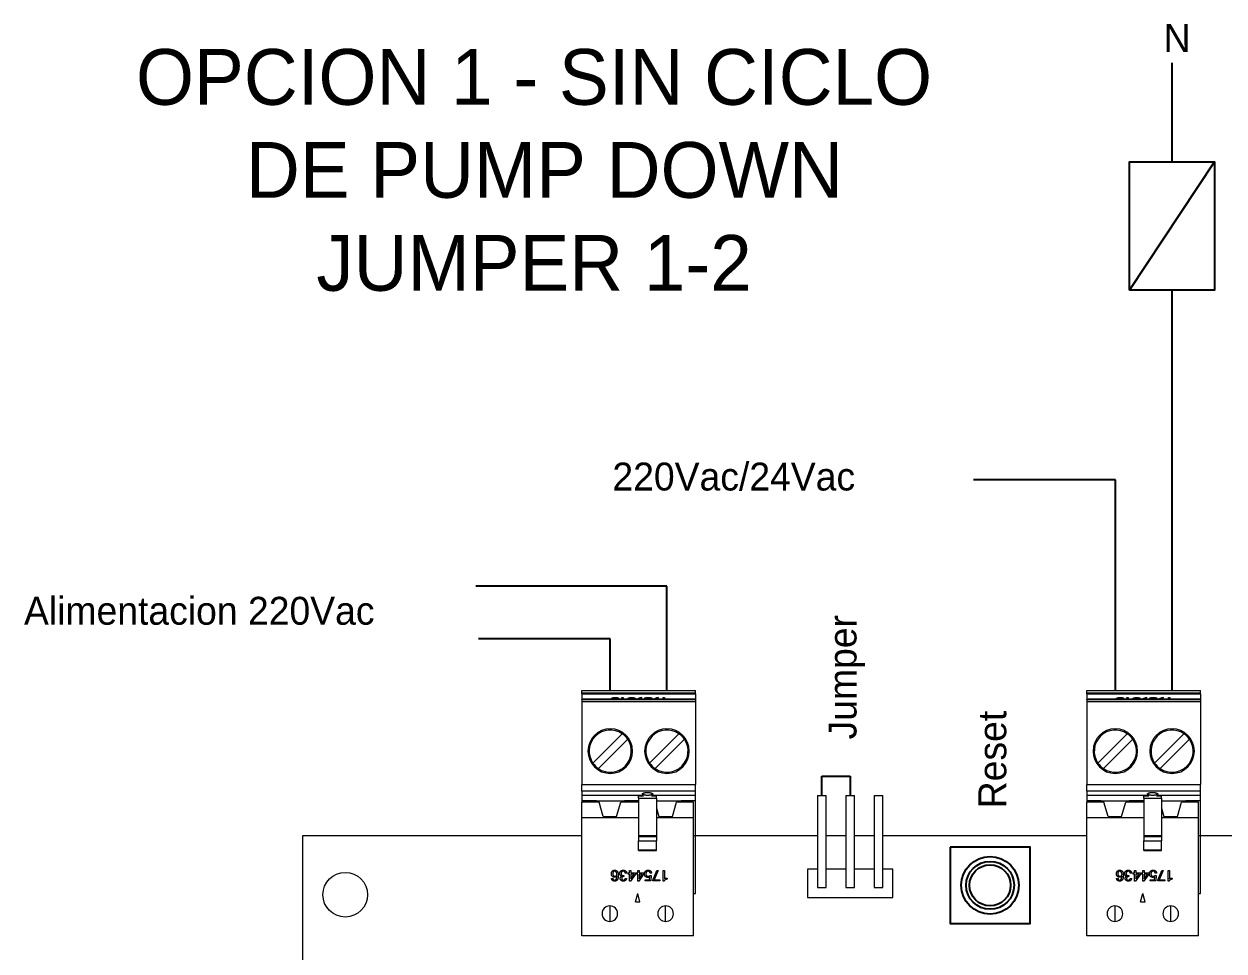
# Model space of a CAD drawing. Header units: millimetres. Extents: x 145 to 1488, y 403 to 626.
# Drawn here: x 145.3 to 252.8, y 543.2 to 626.3 of the extents above; entities that cross this region are included whole.
import ezdxf

# ---------------------------------------------------------------- set-up
doc = ezdxf.new("R2010")
doc.units = ezdxf.units.MM
doc.layers.add('TANGENT EDGES', color=7, linetype='Continuous', lineweight=0)
doc.layers.add('VISIBLE', color=7, linetype='Continuous', lineweight=0)

msp = doc.modelspace()

# ---------------------------------------------------------------- linework, layer by layer
for p, q in [((248.16, 613.95), (248.16, 622.83)), ((244.35, 602.46), (251.97, 613.95)), ((248.16, 566.57), (248.16, 602.46)), ((243.08, 585.46), (230.37, 585.46)), ((243.08, 566.57), (243.08, 585.46)), ((202.91, 575.94), (185.77, 575.94)), ((202.91, 566.57), (202.91, 575.94)), ((197.83, 571.2), (186.01, 571.2)), ((197.83, 566.57), (197.83, 571.2)), ((216.78, 557.17), (216.78, 558.89)), ((216.78, 558.89), (219.32, 558.89)), ((219.32, 558.89), (219.32, 557.17))]:
    msp.add_line(p, q)
for points in [[(244.35, 602.46), (244.35, 613.95), (251.97, 613.95), (251.97, 602.46)], [(228.27, 552.52), (228.27, 545.69), (235.45, 545.69), (235.45, 552.52)]]:
    msp.add_lwpolyline(points, close=True)
for radius in [2.58, 2.15, 1.84]:
    msp.add_circle((231.86, 549.11), radius)
at = {"layer": 'TANGENT EDGES'}
for p, q in [((195.29, 566.37), (205.45, 566.37)), ((195.29, 565.77), (205.45, 565.77)), ((205.45, 565.57), (195.29, 565.57)), ((198.13, 565.8), (198.13, 565.79)), ((198.28, 565.94), (198.28, 565.93)), ((198.29, 565.88), (198.29, 565.87)), ((198.4, 565.8), (198.4, 565.79)), ((198.47, 565.93), (198.47, 565.9)), ((198.49, 565.87), (198.49, 565.79)), ((199.6, 565.8), (199.6, 565.79)), ((199.74, 565.94), (199.74, 565.93)), ((199.88, 565.8), (199.88, 565.79)), ((201, 565.93), (201, 565.85)), ((201.09, 565.86), (201.09, 565.83)), ((201.23, 565.94), (201.23, 565.93)), ((201.24, 565.85), (201.24, 565.83)), ((201.44, 565.93), (201.44, 565.9)), ((240.54, 566.37), (250.7, 566.37)), ((240.54, 565.77), (250.7, 565.77)), ((250.7, 565.57), (240.54, 565.57)), ((243.37, 565.8), (243.37, 565.79)), ((243.53, 565.94), (243.53, 565.93)), ((243.54, 565.88), (243.54, 565.87)), ((243.65, 565.8), (243.65, 565.79)), ((243.71, 565.93), (243.71, 565.9)), ((243.74, 565.87), (243.74, 565.79)), ((244.85, 565.8), (244.85, 565.79)), ((244.99, 565.94), (244.99, 565.93)), ((245.13, 565.8), (245.13, 565.79)), ((246.24, 565.93), (246.24, 565.85)), ((246.34, 565.86), (246.34, 565.83)), ((246.48, 565.94), (246.48, 565.93)), ((246.48, 565.85), (246.48, 565.83)), ((246.69, 565.93), (246.69, 565.9)), ((195.29, 558.14), (205.45, 558.14)), ((240.54, 558.14), (250.7, 558.14)), ((200.37, 557.14), (200.82, 557.14)), ((201.52, 557.14), (201.97, 557.14)), ((245.62, 557.14), (246.07, 557.14)), ((246.77, 557.14), (247.22, 557.14)), ((200.37, 553.11), (201.97, 553.11)), ((245.62, 553.11), (247.22, 553.11)), ((200.37, 552.29), (201.97, 552.29)), ((245.62, 552.29), (247.22, 552.29)), ((197.79, 547.27), (197.79, 545.87)), ((202.79, 545.87), (202.79, 547.27)), ((243.04, 547.27), (243.04, 545.87)), ((248.04, 545.87), (248.04, 547.27))]:
    msp.add_line(p, q, dxfattribs=at)
for centre, start, end in [((197.79, 546.57), 90, 270), ((197.79, 546.57), 270, 90), ((202.79, 546.57), 90, 270), ((202.79, 546.57), 270, 90), ((243.04, 546.57), 90, 270), ((243.04, 546.57), 270, 90), ((248.04, 546.57), 90, 270), ((248.04, 546.57), 270, 90)]:
    msp.add_arc(centre, 0.7, start, end, dxfattribs=at)
at = {"layer": 'VISIBLE'}
for p, q in [((195.29, 566.37), (195.29, 566.57)), ((195.29, 566.57), (205.45, 566.57)), ((195.29, 566.27), (195.29, 566.37)), ((195.29, 566.27), (195.29, 565.79)), ((195.29, 566.27), (205.45, 566.27)), ((205.45, 565.79), (195.29, 565.79)), ((195.29, 565.77), (195.29, 565.79)), ((195.29, 565.77), (195.29, 565.57)), ((195.29, 565.57), (195.29, 558.14)), ((198.05, 565.79), (198.03, 565.79)), ((198.07, 565.86), (198.07, 565.85)), ((198.07, 565.85), (198.07, 565.79)), ((198.56, 565.9), (198.43, 565.9)), ((198.45, 565.83), (198.45, 565.79)), ((198.87, 565.79), (198.87, 565.94)), ((198.87, 565.94), (198.99, 565.94)), ((198.99, 565.84), (198.87, 565.84)), ((198.99, 565.94), (198.99, 565.81)), ((198.99, 565.81), (198.99, 565.79)), ((199.22, 565.82), (199.22, 565.8)), ((199.56, 565.86), (199.56, 565.79)), ((199.92, 565.86), (199.92, 565.79)), ((200.17, 565.79), (200.52, 565.94)), ((200.17, 565.79), (200.17, 565.79)), ((200.66, 565.94), (200.3, 565.79)), ((200.3, 565.79), (200.3, 565.79)), ((200.3, 565.79), (200.79, 565.79)), ((200.52, 565.94), (200.52, 565.88)), ((200.52, 565.94), (200.66, 565.94)), ((200.79, 565.79), (200.79, 565.79)), ((200.95, 565.79), (200.95, 565.79)), ((200.95, 565.79), (201.36, 565.79)), ((201.03, 565.89), (201.03, 565.84)), ((201.36, 565.79), (201.38, 565.84)), ((201.36, 565.79), (201.36, 565.79)), ((201.38, 565.84), (201.38, 565.79)), ((201.54, 565.9), (201.41, 565.9)), ((201.41, 565.86), (201.41, 565.79)), ((201.41, 565.86), (201.51, 565.86)), ((201.51, 565.86), (201.47, 565.79)), ((201.66, 565.79), (202, 565.94)), ((201.66, 565.79), (201.66, 565.79)), ((202.14, 565.94), (201.78, 565.79)), ((201.78, 565.79), (202.27, 565.79)), ((201.78, 565.79), (201.78, 565.79)), ((202, 565.94), (202, 565.88)), ((202, 565.94), (202.14, 565.94)), ((202.27, 565.79), (202.27, 565.79)), ((202.58, 565.94), (202.7, 565.94)), ((202.58, 565.79), (202.58, 565.94)), ((202.7, 565.84), (202.58, 565.84)), ((202.7, 565.94), (202.7, 565.81)), ((202.7, 565.81), (202.7, 565.79)), ((202.93, 565.82), (202.93, 565.8)), ((205.45, 566.37), (205.45, 566.57)), ((205.45, 566.27), (205.45, 566.37)), ((205.45, 566.27), (205.45, 565.79)), ((205.45, 565.77), (205.45, 565.79)), ((205.45, 565.77), (205.45, 565.57)), ((205.45, 565.57), (205.45, 558.14)), ((240.54, 566.37), (240.54, 566.57)), ((240.54, 566.57), (250.7, 566.57)), ((240.54, 566.27), (240.54, 566.37)), ((240.54, 566.27), (240.54, 565.79)), ((240.54, 566.27), (250.7, 566.27)), ((250.7, 565.79), (240.54, 565.79)), ((240.54, 565.77), (240.54, 565.79)), ((240.54, 565.77), (240.54, 565.57)), ((240.54, 565.57), (240.54, 558.14)), ((243.29, 565.79), (243.28, 565.79)), ((243.32, 565.86), (243.32, 565.85)), ((243.32, 565.85), (243.32, 565.79)), ((243.8, 565.9), (243.68, 565.9)), ((243.69, 565.83), (243.69, 565.79)), ((244.12, 565.79), (244.12, 565.94)), ((244.12, 565.94), (244.24, 565.94)), ((244.24, 565.84), (244.12, 565.84)), ((244.24, 565.94), (244.24, 565.81)), ((244.24, 565.81), (244.24, 565.79)), ((244.47, 565.82), (244.47, 565.8)), ((244.8, 565.86), (244.8, 565.79)), ((245.17, 565.86), (245.17, 565.79)), ((245.42, 565.79), (245.77, 565.94)), ((245.42, 565.79), (245.42, 565.79)), ((245.9, 565.94), (245.55, 565.79)), ((245.55, 565.79), (245.55, 565.79)), ((245.55, 565.79), (246.04, 565.79)), ((245.77, 565.94), (245.77, 565.88)), ((245.77, 565.94), (245.9, 565.94)), ((246.04, 565.79), (246.04, 565.79)), ((246.2, 565.79), (246.2, 565.79)), ((246.2, 565.79), (246.61, 565.79)), ((246.28, 565.89), (246.28, 565.84)), ((246.61, 565.79), (246.63, 565.84)), ((246.61, 565.79), (246.61, 565.79)), ((246.63, 565.84), (246.63, 565.79)), ((246.79, 565.9), (246.66, 565.9)), ((246.66, 565.86), (246.66, 565.79)), ((246.66, 565.86), (246.75, 565.86)), ((246.75, 565.86), (246.72, 565.79)), ((246.9, 565.79), (247.25, 565.94)), ((246.9, 565.79), (246.9, 565.79)), ((247.39, 565.94), (247.03, 565.79)), ((247.03, 565.79), (247.52, 565.79)), ((247.03, 565.79), (247.03, 565.79)), ((247.25, 565.94), (247.25, 565.88)), ((247.25, 565.94), (247.39, 565.94)), ((247.52, 565.79), (247.52, 565.79)), ((247.83, 565.94), (247.95, 565.94)), ((247.83, 565.79), (247.83, 565.94)), ((247.95, 565.84), (247.83, 565.84)), ((247.95, 565.94), (247.95, 565.81)), ((247.95, 565.81), (247.95, 565.79)), ((248.18, 565.82), (248.18, 565.8)), ((250.7, 566.37), (250.7, 566.57)), ((250.7, 566.27), (250.7, 566.37)), ((250.7, 566.27), (250.7, 565.79)), ((250.7, 565.77), (250.7, 565.79)), ((250.7, 565.77), (250.7, 565.57)), ((250.7, 565.57), (250.7, 558.14)), ((198.9, 562.7), (196.27, 560.07)), ((201.35, 560.07), (203.98, 562.7)), ((244.15, 562.7), (241.52, 560.07)), ((246.6, 560.07), (249.23, 562.7)), ((196.77, 559.58), (199.39, 562.21)), ((204.47, 562.21), (201.85, 559.58)), ((242.01, 559.58), (244.64, 562.21)), ((249.72, 562.21), (247.09, 559.58)), ((195.29, 557.54), (195.29, 558.14)), ((205.45, 557.54), (205.45, 558.14)), ((240.54, 557.54), (240.54, 558.14)), ((250.7, 557.54), (250.7, 558.14)), ((195.29, 557.54), (195.29, 557.17)), ((205.45, 557.54), (195.29, 557.54)), ((200.79, 557.17), (195.29, 557.17)), ((195.29, 557.17), (195.29, 556.67)), ((200.37, 557.17), (200.37, 557.14)), ((200.37, 556.91), (200.37, 557.14)), ((205.45, 557.17), (201.55, 557.17)), ((201.97, 557.17), (201.97, 557.14)), ((201.97, 556.91), (201.97, 557.14)), ((205.45, 557.17), (205.45, 557.54)), ((205.45, 556.67), (205.45, 557.17)), ((216.4, 557.17), (217.16, 557.17)), ((216.4, 557.17), (216.4, 548.92)), ((217.16, 548.92), (217.16, 557.17)), ((218.94, 557.17), (219.7, 557.17)), ((218.94, 557.17), (218.94, 548.92)), ((219.7, 548.92), (219.7, 557.17)), ((221.48, 557.17), (221.48, 548.92)), ((221.48, 557.17), (222.24, 557.17)), ((222.24, 548.92), (222.24, 557.17)), ((240.54, 557.54), (240.54, 557.17)), ((250.7, 557.54), (240.54, 557.54)), ((246.04, 557.17), (240.54, 557.17)), ((240.54, 557.17), (240.54, 556.67)), ((245.62, 557.17), (245.62, 557.14)), ((245.62, 556.91), (245.62, 557.14)), ((250.7, 557.17), (246.8, 557.17)), ((247.22, 557.17), (247.22, 557.14)), ((247.22, 556.91), (247.22, 557.14)), ((250.7, 557.17), (250.7, 557.54)), ((250.7, 556.67), (250.7, 557.17)), ((195.29, 556.67), (195.29, 556.57)), ((196.58, 556.67), (195.29, 556.67)), ((196.82, 556.57), (195.29, 556.57)), ((195.29, 555.2), (195.29, 556.57)), ((196.58, 556.67), (199.09, 556.67)), ((196.58, 556.67), (196.58, 556.57)), ((197.19, 555.27), (196.82, 556.57)), ((198.4, 555.27), (198.77, 556.57)), ((200.37, 556.57), (198.77, 556.57)), ((200.37, 556.67), (199.09, 556.67)), ((199.09, 556.67), (199.09, 556.57)), ((200.37, 556.91), (200.37, 553.48)), ((200.37, 556.91), (201.97, 556.91)), ((201.97, 556.91), (201.97, 553.48)), ((201.97, 556.67), (204.17, 556.67)), ((201.97, 556.03), (202.19, 555.27)), ((203.4, 555.27), (203.77, 556.57)), ((205.29, 556.57), (203.77, 556.57)), ((204.17, 556.57), (204.17, 556.67)), ((205.45, 556.67), (204.17, 556.67)), ((205.29, 555.2), (205.29, 556.57)), ((205.45, 548.37), (205.45, 556.67)), ((240.54, 556.67), (240.54, 556.57)), ((241.82, 556.67), (240.54, 556.67)), ((242.06, 556.57), (240.54, 556.57)), ((240.54, 555.2), (240.54, 556.57)), ((241.82, 556.67), (244.33, 556.67)), ((241.82, 556.67), (241.82, 556.57)), ((242.43, 555.27), (242.06, 556.57)), ((243.64, 555.27), (244.01, 556.57)), ((245.62, 556.57), (244.01, 556.57)), ((245.62, 556.67), (244.33, 556.67)), ((244.33, 556.67), (244.33, 556.57)), ((245.62, 556.91), (245.62, 553.48)), ((245.62, 556.91), (247.22, 556.91)), ((247.22, 556.91), (247.22, 553.48)), ((247.22, 556.67), (249.41, 556.67)), ((247.22, 556.03), (247.43, 555.27)), ((248.64, 555.27), (249.01, 556.57)), ((250.54, 556.57), (249.01, 556.57)), ((249.41, 556.57), (249.41, 556.67)), ((250.7, 556.67), (249.41, 556.67)), ((250.54, 555.2), (250.54, 556.57)), ((250.7, 548.37), (250.7, 556.67)), ((195.29, 555.2), (200.37, 555.2)), ((195.29, 553.57), (195.29, 555.2)), ((197.19, 555.27), (198.4, 555.27)), ((201.97, 555.2), (205.29, 555.2)), ((202.19, 555.27), (203.4, 555.27)), ((205.29, 553.57), (205.29, 555.2)), ((240.54, 555.2), (245.62, 555.2)), ((240.54, 553.57), (240.54, 555.2)), ((242.43, 555.27), (243.64, 555.27)), ((247.22, 555.2), (250.54, 555.2)), ((247.43, 555.27), (248.64, 555.27)), ((250.54, 553.57), (250.54, 555.2)), ((170.28, 553.57), (195.29, 553.57)), ((170.28, 553.57), (195.29, 553.57)), ((170.28, 466.97), (170.28, 553.57)), ((195.29, 544.57), (195.29, 553.57)), ((200.37, 553.57), (201.97, 553.57)), ((200.37, 553.57), (201.97, 553.57)), ((200.37, 553.48), (200.37, 553.11)), ((200.37, 553.48), (201.97, 553.48)), ((200.37, 552.29), (200.37, 553.11)), ((201.97, 553.48), (201.97, 553.11)), ((201.97, 552.29), (201.97, 553.11)), ((205.29, 544.57), (205.29, 553.57)), ((205.29, 553.57), (216.4, 553.57)), ((217.16, 553.57), (218.94, 553.57)), ((217.16, 553.57), (218.94, 553.57)), ((219.7, 553.57), (221.48, 553.57)), ((219.7, 553.57), (221.48, 553.57)), ((222.24, 553.57), (240.54, 553.57)), ((240.54, 544.57), (240.54, 553.57)), ((245.62, 553.57), (247.22, 553.57)), ((245.62, 553.48), (245.62, 553.11)), ((245.62, 553.48), (247.22, 553.48)), ((245.62, 552.29), (245.62, 553.11)), ((247.22, 553.48), (247.22, 553.11)), ((247.22, 552.29), (247.22, 553.11)), ((250.54, 544.57), (250.54, 553.57)), ((250.54, 553.57), (256.12, 553.57)), ((200.37, 552.23), (200.37, 552.29)), ((200.37, 552.23), (201.97, 552.23)), ((201.97, 552.23), (201.97, 552.29)), ((245.62, 552.23), (245.62, 552.29)), ((245.62, 552.23), (247.22, 552.23)), ((247.22, 552.23), (247.22, 552.29)), ((215.51, 550.57), (215.51, 548.03)), ((216.4, 550.57), (215.51, 550.57)), ((218.94, 550.57), (217.16, 550.57)), ((221.48, 550.57), (219.7, 550.57)), ((223.13, 550.57), (222.24, 550.57)), ((223.13, 548.03), (223.13, 550.57)), ((197.94, 549.72), (198.07, 549.72)), ((199.01, 549.99), (199.05, 549.99)), ((199.05, 549.89), (199.03, 549.89)), ((199.05, 549.99), (199.05, 549.89)), ((199.16, 549.73), (199.28, 549.73)), ((199.3, 550.2), (199.17, 550.2)), ((199.42, 550.22), (199.55, 550.22)), ((199.42, 550.11), (199.42, 550.22)), ((199.55, 550.11), (199.42, 550.11)), ((199.55, 550.45), (199.67, 550.45)), ((199.55, 550.22), (199.55, 550.45)), ((199.55, 549.48), (199.55, 550.11)), ((199.64, 549.48), (199.55, 549.48)), ((200.08, 550.11), (199.64, 549.48)), ((199.67, 550.45), (199.67, 550.22)), ((199.67, 550.22), (200.08, 550.22)), ((199.67, 549.68), (199.96, 550.11)), ((199.67, 550.11), (199.67, 549.68)), ((199.96, 550.11), (199.67, 550.11)), ((200.08, 550.22), (200.08, 550.11)), ((200.16, 550.22), (200.29, 550.22)), ((200.16, 550.11), (200.16, 550.22)), ((200.29, 550.11), (200.16, 550.11)), ((200.29, 550.22), (200.29, 550.45)), ((200.29, 550.45), (200.41, 550.45)), ((200.29, 549.48), (200.29, 550.11)), ((200.38, 549.48), (200.29, 549.48)), ((200.82, 550.11), (200.38, 549.48)), ((200.41, 550.45), (200.41, 550.22)), ((200.41, 550.22), (200.82, 550.22)), ((200.41, 550.11), (200.41, 549.68)), ((200.41, 549.68), (200.7, 550.11)), ((200.7, 550.11), (200.41, 550.11)), ((200.82, 550.22), (200.82, 550.11)), ((200.94, 549.5), (200.94, 549.61)), ((200.94, 549.61), (201.35, 549.61)), ((201.45, 549.5), (200.94, 549.5)), ((201.35, 549.61), (201.37, 549.87)), ((201.39, 550), (201.49, 550)), ((201.52, 550.2), (201.4, 550.2)), ((201.49, 550), (201.45, 549.5)), ((201.64, 549.58), (201.99, 550.45)), ((201.64, 549.5), (201.64, 549.58)), ((202.26, 549.5), (201.64, 549.5)), ((202.13, 550.45), (201.77, 549.61)), ((201.77, 549.61), (202.26, 549.61)), ((201.99, 550.45), (202.13, 550.45)), ((202.26, 549.61), (202.26, 549.5)), ((202.56, 549.48), (202.56, 550.45)), ((202.56, 550.45), (202.69, 550.45)), ((202.66, 549.48), (202.56, 549.48)), ((202.69, 550.45), (202.69, 549.7)), ((202.92, 549.75), (202.92, 549.65)), ((243.19, 549.72), (243.32, 549.72)), ((244.25, 549.99), (244.3, 549.99)), ((244.3, 549.89), (244.27, 549.89)), ((244.3, 549.99), (244.3, 549.89)), ((244.41, 549.73), (244.53, 549.73)), ((244.54, 550.2), (244.42, 550.2)), ((244.67, 550.22), (244.79, 550.22)), ((244.67, 550.11), (244.67, 550.22)), ((244.79, 550.11), (244.67, 550.11)), ((244.79, 550.45), (244.92, 550.45)), ((244.79, 550.22), (244.79, 550.45)), ((244.79, 549.48), (244.79, 550.11)), ((244.89, 549.48), (244.79, 549.48)), ((245.32, 550.11), (244.89, 549.48)), ((244.92, 550.45), (244.92, 550.22)), ((244.92, 550.22), (245.32, 550.22)), ((244.92, 549.68), (245.21, 550.11)), ((244.92, 550.11), (244.92, 549.68)), ((245.21, 550.11), (244.92, 550.11)), ((245.32, 550.22), (245.32, 550.11)), ((245.41, 550.22), (245.54, 550.22)), ((245.41, 550.11), (245.41, 550.22)), ((245.54, 550.11), (245.41, 550.11)), ((245.54, 550.22), (245.54, 550.45)), ((245.54, 550.45), (245.66, 550.45)), ((245.54, 549.48), (245.54, 550.11)), ((245.63, 549.48), (245.54, 549.48)), ((246.07, 550.11), (245.63, 549.48)), ((245.66, 550.45), (245.66, 550.22)), ((245.66, 550.22), (246.07, 550.22)), ((245.66, 550.11), (245.66, 549.68)), ((245.66, 549.68), (245.95, 550.11)), ((245.95, 550.11), (245.66, 550.11)), ((246.07, 550.22), (246.07, 550.11)), ((246.19, 549.5), (246.19, 549.61)), ((246.19, 549.61), (246.59, 549.61)), ((246.7, 549.5), (246.19, 549.5)), ((246.59, 549.61), (246.61, 549.87)), ((246.64, 550), (246.74, 550)), ((246.77, 550.2), (246.65, 550.2)), ((246.74, 550), (246.7, 549.5)), ((246.89, 549.58), (247.24, 550.45)), ((246.89, 549.5), (246.89, 549.58)), ((247.51, 549.5), (246.89, 549.5)), ((247.37, 550.45), (247.02, 549.61)), ((247.02, 549.61), (247.51, 549.61)), ((247.24, 550.45), (247.37, 550.45)), ((247.51, 549.61), (247.51, 549.5)), ((247.81, 549.48), (247.81, 550.45)), ((247.81, 550.45), (247.93, 550.45)), ((247.91, 549.48), (247.81, 549.48)), ((247.93, 550.45), (247.93, 549.7)), ((248.16, 549.75), (248.16, 549.65)), ((200.09, 547.62), (200.29, 548.37)), ((200.49, 547.62), (200.29, 548.37)), ((205.29, 548.37), (205.45, 548.37)), ((216.4, 548.92), (217.16, 548.92)), ((218.94, 548.92), (219.7, 548.92)), ((221.48, 548.92), (222.24, 548.92)), ((245.34, 547.62), (245.54, 548.37)), ((245.74, 547.62), (245.54, 548.37)), ((250.54, 548.37), (250.7, 548.37)), ((200.09, 547.62), (200.49, 547.62)), ((215.51, 548.03), (223.13, 548.03)), ((245.34, 547.62), (245.74, 547.62)), ((205.29, 544.57), (195.29, 544.57)), ((250.54, 544.57), (240.54, 544.57))]:
    msp.add_line(p, q, dxfattribs=at)
msp.add_circle((174.08, 548.27), 2, dxfattribs=at)
for centre, radius, start, end in [((197.83, 561.14), 2, 90, 270), ((197.83, 561.14), 1.89, 135, 214.3365), ((197.83, 561.14), 1.89, 55.6635, 135), ((197.83, 561.14), 2, 270, 90), ((197.83, 561.14), 1.89, 34.3365, 55.6635), ((202.91, 561.14), 2, 90, 270), ((202.91, 561.14), 1.89, 135, 214.3365), ((202.91, 561.14), 1.89, 55.6635, 135), ((202.91, 561.14), 2, 270, 90), ((202.91, 561.14), 1.89, 34.3365, 55.6635), ((243.08, 561.14), 2, 90, 270), ((243.08, 561.14), 1.89, 135, 214.3365), ((243.08, 561.14), 1.89, 55.6635, 135), ((243.08, 561.14), 2, 270, 90), ((243.08, 561.14), 1.89, 34.3365, 55.6635), ((248.16, 561.14), 2, 90, 270), ((248.16, 561.14), 1.89, 135, 214.3365), ((248.16, 561.14), 1.89, 55.6635, 135), ((248.16, 561.14), 2, 270, 90), ((248.16, 561.14), 1.89, 34.3365, 55.6635), ((197.83, 561.14), 1.89, 315, 34.3365), ((202.91, 561.14), 1.89, 315, 34.3365), ((243.08, 561.14), 1.89, 315, 34.3365), ((248.16, 561.14), 1.89, 315, 34.3365), ((197.83, 561.14), 1.89, 214.3365, 235.6635), ((197.83, 561.14), 1.89, 235.6635, 315), ((202.91, 561.14), 1.89, 214.3365, 235.6635), ((202.91, 561.14), 1.89, 235.6635, 315), ((243.08, 561.14), 1.89, 214.3365, 235.6635), ((243.08, 561.14), 1.89, 235.6635, 315), ((248.16, 561.14), 1.89, 214.3365, 235.6635), ((248.16, 561.14), 1.89, 235.6635, 315)]:
    msp.add_arc(centre, radius, start, end, dxfattribs=at)
for points in [[(197.95, 565.85), (197.95, 565.94), (198.28, 565.94)], [(198.03, 565.79), (197.95, 565.81), (197.95, 565.85)], [(197.99, 565.81), (198.02, 565.82), (198.07, 565.83)], [(198.14, 565.91), (198.08, 565.89), (198.07, 565.86)], [(198.07, 565.86), (198.17, 565.88), (198.29, 565.88)], [(198.27, 565.87), (198.17, 565.87), (198.07, 565.85)], [(198.07, 565.85), (198.07, 565.82), (198.13, 565.8)], [(198.13, 565.8), (198.17, 565.79), (198.23, 565.79)], [(198.28, 565.93), (198.19, 565.93), (198.14, 565.91)], [(198.4, 565.86), (198.35, 565.87), (198.27, 565.87)], [(198.28, 565.94), (198.39, 565.94), (198.47, 565.93)], [(198.43, 565.9), (198.41, 565.93), (198.28, 565.93)], [(198.29, 565.88), (198.41, 565.88), (198.49, 565.87)], [(198.31, 565.79), (198.36, 565.79), (198.4, 565.8)], [(198.45, 565.83), (198.45, 565.84), (198.4, 565.86)], [(198.4, 565.8), (198.45, 565.81), (198.45, 565.83)], [(198.47, 565.93), (198.54, 565.92), (198.56, 565.9)], [(198.49, 565.87), (198.57, 565.85), (198.57, 565.83)], [(198.57, 565.83), (198.57, 565.81), (198.5, 565.79)], [(198.99, 565.81), (199.07, 565.82), (199.22, 565.82)], [(199.22, 565.8), (199.08, 565.8), (199.01, 565.79)], [(199.43, 565.86), (199.43, 565.94), (199.74, 565.94)], [(199.52, 565.79), (199.43, 565.81), (199.43, 565.86)], [(199.47, 565.81), (199.5, 565.83), (199.56, 565.83)], [(199.6, 565.91), (199.56, 565.9), (199.56, 565.86)], [(199.56, 565.86), (199.56, 565.82), (199.6, 565.8)], [(199.74, 565.93), (199.65, 565.93), (199.6, 565.91)], [(199.6, 565.8), (199.64, 565.79), (199.7, 565.79)], [(199.74, 565.94), (200.05, 565.94), (200.05, 565.86)], [(199.88, 565.91), (199.83, 565.93), (199.74, 565.93)], [(199.78, 565.79), (199.84, 565.79), (199.88, 565.8)], [(199.92, 565.86), (199.92, 565.9), (199.88, 565.91)], [(199.88, 565.8), (199.92, 565.82), (199.92, 565.86)], [(199.92, 565.83), (199.98, 565.83), (200.01, 565.81)], [(200.05, 565.86), (200.05, 565.81), (199.96, 565.79)], [(200.91, 565.88), (200.91, 565.91), (201, 565.93)], [(201, 565.85), (200.91, 565.86), (200.91, 565.88)], [(201, 565.93), (201.09, 565.94), (201.23, 565.94)], [(201.2, 565.83), (201.08, 565.83), (201, 565.85)], [(201.09, 565.92), (201.03, 565.9), (201.03, 565.89)], [(201.03, 565.89), (201.03, 565.87), (201.09, 565.86)], [(201.23, 565.93), (201.14, 565.93), (201.09, 565.92)], [(201.09, 565.86), (201.15, 565.85), (201.24, 565.85)], [(201.38, 565.84), (201.31, 565.83), (201.2, 565.83)], [(201.23, 565.94), (201.35, 565.94), (201.44, 565.93)], [(201.35, 565.92), (201.3, 565.93), (201.23, 565.93)], [(201.24, 565.85), (201.34, 565.85), (201.41, 565.86)], [(201.41, 565.9), (201.4, 565.91), (201.35, 565.92)], [(201.44, 565.93), (201.53, 565.92), (201.54, 565.9)], [(202.7, 565.81), (202.78, 565.82), (202.93, 565.82)], [(202.93, 565.8), (202.79, 565.8), (202.72, 565.79)], [(243.19, 565.85), (243.19, 565.94), (243.53, 565.94)], [(243.28, 565.79), (243.19, 565.81), (243.19, 565.85)], [(243.24, 565.81), (243.27, 565.82), (243.32, 565.83)], [(243.38, 565.91), (243.33, 565.89), (243.32, 565.86)], [(243.32, 565.86), (243.41, 565.88), (243.54, 565.88)], [(243.51, 565.87), (243.41, 565.87), (243.32, 565.85)], [(243.32, 565.85), (243.32, 565.82), (243.37, 565.8)], [(243.37, 565.8), (243.42, 565.79), (243.48, 565.79)], [(243.52, 565.93), (243.44, 565.93), (243.38, 565.91)], [(243.64, 565.86), (243.6, 565.87), (243.51, 565.87)], [(243.68, 565.9), (243.66, 565.93), (243.52, 565.93)], [(243.53, 565.94), (243.64, 565.94), (243.71, 565.93)], [(243.54, 565.88), (243.66, 565.88), (243.74, 565.87)], [(243.56, 565.79), (243.61, 565.79), (243.65, 565.8)], [(243.69, 565.83), (243.69, 565.84), (243.64, 565.86)], [(243.65, 565.8), (243.69, 565.81), (243.69, 565.83)], [(243.71, 565.93), (243.79, 565.92), (243.8, 565.9)], [(243.74, 565.87), (243.82, 565.85), (243.82, 565.83)], [(243.82, 565.83), (243.82, 565.81), (243.74, 565.79)], [(244.24, 565.81), (244.31, 565.82), (244.47, 565.82)], [(244.47, 565.8), (244.33, 565.8), (244.26, 565.79)], [(244.68, 565.86), (244.68, 565.94), (244.99, 565.94)], [(244.77, 565.79), (244.68, 565.81), (244.68, 565.86)], [(244.72, 565.81), (244.75, 565.83), (244.8, 565.83)], [(244.85, 565.91), (244.8, 565.9), (244.8, 565.86)], [(244.8, 565.86), (244.8, 565.82), (244.85, 565.8)], [(244.99, 565.93), (244.9, 565.93), (244.85, 565.91)], [(244.85, 565.8), (244.89, 565.79), (244.95, 565.79)], [(244.99, 565.94), (245.3, 565.94), (245.3, 565.86)], [(245.13, 565.91), (245.08, 565.93), (244.99, 565.93)], [(245.03, 565.79), (245.09, 565.79), (245.13, 565.8)], [(245.17, 565.86), (245.17, 565.9), (245.13, 565.91)], [(245.13, 565.8), (245.17, 565.82), (245.17, 565.86)], [(245.17, 565.83), (245.23, 565.83), (245.26, 565.81)], [(245.3, 565.86), (245.3, 565.81), (245.21, 565.79)], [(246.15, 565.88), (246.15, 565.91), (246.24, 565.93)], [(246.24, 565.85), (246.15, 565.86), (246.15, 565.88)], [(246.24, 565.93), (246.33, 565.94), (246.48, 565.94)], [(246.45, 565.83), (246.33, 565.83), (246.24, 565.85)], [(246.34, 565.92), (246.28, 565.9), (246.28, 565.89)], [(246.28, 565.89), (246.28, 565.87), (246.34, 565.86)], [(246.48, 565.93), (246.39, 565.93), (246.34, 565.92)], [(246.34, 565.86), (246.39, 565.85), (246.48, 565.85)], [(246.63, 565.84), (246.56, 565.83), (246.45, 565.83)], [(246.48, 565.94), (246.6, 565.94), (246.69, 565.93)], [(246.6, 565.92), (246.55, 565.93), (246.48, 565.93)], [(246.48, 565.85), (246.59, 565.85), (246.66, 565.86)], [(246.66, 565.9), (246.65, 565.91), (246.6, 565.92)], [(246.69, 565.93), (246.77, 565.92), (246.79, 565.9)], [(247.95, 565.81), (248.02, 565.82), (248.18, 565.82)], [(248.18, 565.8), (248.03, 565.8), (247.97, 565.79)], [(197.93, 550.14), (197.93, 550.28), (198.01, 550.37)], [(198.01, 549.92), (197.93, 550.01), (197.93, 550.14)], [(198.04, 549.54), (197.96, 549.6), (197.94, 549.72)], [(198.01, 550.37), (198.09, 550.47), (198.23, 550.47)], [(198.21, 549.83), (198.09, 549.83), (198.01, 549.92)], [(198.22, 549.48), (198.11, 549.48), (198.04, 549.54)], [(198.1, 550.31), (198.06, 550.24), (198.06, 550.15)], [(198.06, 550.15), (198.06, 550.05), (198.1, 549.99)], [(198.07, 549.72), (198.09, 549.58), (198.22, 549.58)], [(198.23, 550.37), (198.15, 550.37), (198.1, 550.31)], [(198.1, 549.99), (198.15, 549.93), (198.23, 549.93)], [(198.43, 549.94), (198.34, 549.83), (198.21, 549.83)], [(198.55, 550), (198.55, 549.48), (198.22, 549.48)], [(198.22, 549.58), (198.31, 549.58), (198.37, 549.67)], [(198.23, 550.47), (198.38, 550.47), (198.47, 550.35)], [(198.37, 550.28), (198.32, 550.37), (198.23, 550.37)], [(198.23, 549.93), (198.33, 549.93), (198.43, 550.03)], [(198.43, 550.03), (198.43, 550.19), (198.37, 550.28)], [(198.37, 549.67), (198.42, 549.76), (198.43, 549.94)], [(198.47, 550.35), (198.55, 550.23), (198.55, 550)], [(198.67, 550.17), (198.67, 550.3), (198.76, 550.38)], [(198.72, 550.02), (198.67, 550.08), (198.67, 550.17)], [(198.85, 549.93), (198.77, 549.95), (198.72, 550.02)], [(198.72, 549.73), (198.72, 549.79), (198.75, 549.84)], [(198.8, 549.55), (198.72, 549.62), (198.72, 549.73)], [(198.75, 549.84), (198.79, 549.9), (198.85, 549.93)], [(198.76, 550.38), (198.85, 550.47), (198.99, 550.47)], [(198.85, 550.32), (198.8, 550.26), (198.8, 550.17)], [(198.8, 550.17), (198.8, 550.08), (198.85, 550.03)], [(199, 549.48), (198.87, 549.48), (198.8, 549.55)], [(198.99, 550.37), (198.9, 550.37), (198.85, 550.32)], [(198.85, 550.03), (198.9, 549.99), (199.01, 549.99)], [(199.03, 549.89), (198.85, 549.89), (198.85, 549.73)], [(198.85, 549.73), (198.85, 549.65), (198.89, 549.61)], [(198.89, 549.61), (198.92, 549.58), (199, 549.58)], [(198.99, 550.47), (199.12, 550.47), (199.21, 550.39)], [(199.12, 550.32), (199.07, 550.37), (198.99, 550.37)], [(199, 549.58), (199.14, 549.58), (199.16, 549.73)], [(199.19, 549.54), (199.11, 549.48), (199, 549.48)], [(199.17, 550.2), (199.17, 550.27), (199.12, 550.32)], [(199.28, 549.73), (199.27, 549.61), (199.19, 549.54)], [(199.21, 550.39), (199.29, 550.32), (199.3, 550.2)], [(200.89, 550.13), (200.89, 550.27), (200.98, 550.37)], [(200.98, 549.9), (200.89, 549.99), (200.89, 550.13)], [(200.98, 550.37), (201.07, 550.47), (201.22, 550.47)], [(201.19, 549.82), (201.07, 549.82), (200.98, 549.9)], [(201.07, 550.3), (201.02, 550.24), (201.02, 550.14)], [(201.02, 550.14), (201.02, 550.04), (201.08, 549.98)], [(201.22, 550.37), (201.13, 550.37), (201.07, 550.3)], [(201.08, 549.98), (201.13, 549.92), (201.22, 549.92)], [(201.37, 549.87), (201.3, 549.82), (201.19, 549.82)], [(201.22, 550.47), (201.34, 550.47), (201.43, 550.4)], [(201.34, 550.33), (201.29, 550.37), (201.22, 550.37)], [(201.22, 549.92), (201.32, 549.92), (201.39, 550)], [(201.4, 550.2), (201.39, 550.29), (201.34, 550.33)], [(201.43, 550.4), (201.51, 550.33), (201.52, 550.2)], [(202.92, 549.65), (202.69, 549.65), (202.66, 549.48)], [(202.69, 549.7), (202.76, 549.75), (202.92, 549.75)], [(243.18, 550.14), (243.18, 550.28), (243.26, 550.37)], [(243.26, 549.92), (243.18, 550.01), (243.18, 550.14)], [(243.28, 549.54), (243.21, 549.6), (243.19, 549.72)], [(243.26, 550.37), (243.34, 550.47), (243.47, 550.47)], [(243.46, 549.83), (243.34, 549.83), (243.26, 549.92)], [(243.46, 549.48), (243.36, 549.48), (243.28, 549.54)], [(243.35, 550.31), (243.3, 550.24), (243.3, 550.15)], [(243.3, 550.15), (243.3, 550.05), (243.35, 549.99)], [(243.32, 549.72), (243.33, 549.58), (243.47, 549.58)], [(243.48, 550.37), (243.4, 550.37), (243.35, 550.31)], [(243.35, 549.99), (243.4, 549.93), (243.48, 549.93)], [(243.8, 550), (243.8, 549.48), (243.46, 549.48)], [(243.68, 549.94), (243.58, 549.83), (243.46, 549.83)], [(243.47, 550.47), (243.63, 550.47), (243.72, 550.35)], [(243.47, 549.58), (243.56, 549.58), (243.61, 549.67)], [(243.62, 550.28), (243.57, 550.37), (243.48, 550.37)], [(243.48, 549.93), (243.58, 549.93), (243.68, 550.03)], [(243.61, 549.67), (243.67, 549.76), (243.68, 549.94)], [(243.68, 550.03), (243.68, 550.19), (243.62, 550.28)], [(243.72, 550.35), (243.8, 550.23), (243.8, 550)], [(243.92, 550.17), (243.92, 550.3), (244.01, 550.38)], [(243.97, 550.02), (243.92, 550.08), (243.92, 550.17)], [(244.1, 549.93), (244.01, 549.95), (243.97, 550.02)], [(243.97, 549.73), (243.97, 549.79), (244, 549.84)], [(244.04, 549.55), (243.97, 549.62), (243.97, 549.73)], [(244, 549.84), (244.03, 549.9), (244.1, 549.93)], [(244.01, 550.38), (244.1, 550.47), (244.23, 550.47)], [(244.25, 549.48), (244.12, 549.48), (244.04, 549.55)], [(244.1, 550.32), (244.05, 550.26), (244.05, 550.17)], [(244.05, 550.17), (244.05, 550.08), (244.1, 550.03)], [(244.27, 549.89), (244.09, 549.89), (244.09, 549.73)], [(244.09, 549.73), (244.09, 549.65), (244.13, 549.61)], [(244.23, 550.37), (244.15, 550.37), (244.1, 550.32)], [(244.1, 550.03), (244.15, 549.99), (244.25, 549.99)], [(244.13, 549.61), (244.17, 549.58), (244.24, 549.58)], [(244.23, 550.47), (244.37, 550.47), (244.45, 550.39)], [(244.37, 550.32), (244.32, 550.37), (244.23, 550.37)], [(244.24, 549.58), (244.39, 549.58), (244.41, 549.73)], [(244.44, 549.54), (244.36, 549.48), (244.25, 549.48)], [(244.42, 550.2), (244.42, 550.27), (244.37, 550.32)], [(244.53, 549.73), (244.52, 549.61), (244.44, 549.54)], [(244.45, 550.39), (244.54, 550.32), (244.54, 550.2)], [(246.14, 550.13), (246.14, 550.27), (246.23, 550.37)], [(246.23, 549.9), (246.14, 549.99), (246.14, 550.13)], [(246.23, 550.37), (246.32, 550.47), (246.47, 550.47)], [(246.44, 549.82), (246.32, 549.82), (246.23, 549.9)], [(246.32, 550.3), (246.27, 550.24), (246.27, 550.14)], [(246.27, 550.14), (246.27, 550.04), (246.32, 549.98)], [(246.47, 550.37), (246.38, 550.37), (246.32, 550.3)], [(246.32, 549.98), (246.38, 549.92), (246.47, 549.92)], [(246.61, 549.87), (246.54, 549.82), (246.44, 549.82)], [(246.47, 550.47), (246.59, 550.47), (246.67, 550.4)], [(246.59, 550.33), (246.54, 550.37), (246.47, 550.37)], [(246.47, 549.92), (246.57, 549.92), (246.64, 550)], [(246.65, 550.2), (246.63, 550.29), (246.59, 550.33)], [(246.67, 550.4), (246.76, 550.33), (246.77, 550.2)], [(248.16, 549.65), (247.94, 549.65), (247.91, 549.48)], [(247.93, 549.7), (248.01, 549.75), (248.16, 549.75)]]:
    msp.add_open_spline(points, degree=2, dxfattribs=at)
for points, knots in [([(200.72, 557.28), (200.72, 557.29), (200.71, 557.29), (200.71, 557.3), (200.71, 557.3), (200.71, 557.31), (200.72, 557.31), (200.72, 557.32), (200.72, 557.32), (200.72, 557.33), (200.73, 557.33), (200.73, 557.34), (200.74, 557.34)], [0.6597773, 0.6597773, 0.6597773, 0.6597773, 0.7028642, 0.7028642, 0.7028642, 0.7568669, 0.7568669, 0.7568669, 0.8111794, 0.8111794, 0.8111794, 0.8654371, 0.8654371, 0.8654371, 0.8654371]), ([(201.17, 557.17), (201.15, 557.17), (201.14, 557.17), (201.12, 557.17), (201.1, 557.17), (201.08, 557.17), (201.07, 557.17), (201.03, 557.18), (201, 557.18), (200.96, 557.18), (200.93, 557.19), (200.9, 557.2), (200.87, 557.2), (200.86, 557.21), (200.85, 557.21), (200.84, 557.21), (200.82, 557.22), (200.81, 557.22), (200.8, 557.22), (200.79, 557.23), (200.78, 557.23), (200.77, 557.24), (200.76, 557.24), (200.76, 557.25), (200.75, 557.25), (200.74, 557.26), (200.74, 557.26), (200.73, 557.27), (200.73, 557.27), (200.72, 557.28), (200.72, 557.28), (200.72, 557.28), (200.72, 557.28), (200.72, 557.28)], [0, 0, 0, 0, 0.054, 0.054, 0.054, 0.1081119, 0.1081119, 0.1081119, 0.2160335, 0.2160335, 0.2160335, 0.3239429, 0.3239429, 0.3239429, 0.3778641, 0.3778641, 0.3778641, 0.4319972, 0.4319972, 0.4319972, 0.4862463, 0.4862463, 0.4862463, 0.5402406, 0.5402406, 0.5402406, 0.5943776, 0.5943776, 0.5943776, 0.6487161, 0.6487161, 0.6487161, 0.6597773, 0.6597773, 0.6597773, 0.6597773]), ([(200.74, 557.34), (200.74, 557.35), (200.74, 557.35), (200.75, 557.35), (200.75, 557.35), (200.76, 557.36), (200.76, 557.36), (200.77, 557.36), (200.77, 557.37), (200.78, 557.37), (200.78, 557.37), (200.79, 557.37), (200.8, 557.38), (200.8, 557.38), (200.81, 557.38), (200.81, 557.38), (200.82, 557.39), (200.83, 557.39), (200.84, 557.39), (200.85, 557.4), (200.87, 557.4), (200.88, 557.4)], [0.8611269, 0.8611269, 0.8611269, 0.8611269, 0.8938324, 0.8938324, 0.8938324, 0.9265792, 0.9265792, 0.9265792, 0.959467, 0.959467, 0.959467, 0.9924119, 0.9924119, 0.9924119, 1.0253249, 1.0253249, 1.0253249, 1.0581198, 1.0581198, 1.0581198, 1.1235306, 1.1235306, 1.1235306, 1.1235306]), ([(200.88, 557.4), (200.89, 557.41), (200.9, 557.41), (200.92, 557.41), (200.93, 557.41), (200.94, 557.41), (200.95, 557.42), (200.96, 557.42), (200.97, 557.42), (200.98, 557.42), (200.99, 557.42), (201.01, 557.42), (201.02, 557.43), (201.03, 557.43), (201.04, 557.43), (201.06, 557.43), (201.07, 557.43), (201.08, 557.43), (201.09, 557.43), (201.11, 557.43), (201.12, 557.43), (201.13, 557.43), (201.15, 557.43), (201.16, 557.43), (201.17, 557.43)], [1.1221288, 1.1221288, 1.1221288, 1.1221288, 1.1611473, 1.1611473, 1.1611473, 1.2000646, 1.2000646, 1.2000646, 1.2390162, 1.2390162, 1.2390162, 1.2780027, 1.2780027, 1.2780027, 1.316905, 1.316905, 1.316905, 1.3558904, 1.3558904, 1.3558904, 1.394915, 1.394915, 1.394915, 1.4338398, 1.4338398, 1.4338398, 1.4338398]), ([(201.17, 557.43), (201.18, 557.43), (201.2, 557.43), (201.21, 557.43), (201.22, 557.43), (201.23, 557.43), (201.24, 557.43), (201.26, 557.43), (201.27, 557.43), (201.28, 557.43), (201.29, 557.43), (201.3, 557.43), (201.31, 557.43), (201.32, 557.43), (201.34, 557.42), (201.35, 557.42), (201.36, 557.42), (201.37, 557.42), (201.38, 557.42), (201.39, 557.42), (201.4, 557.42), (201.41, 557.41), (201.42, 557.41), (201.43, 557.41), (201.44, 557.41), (201.45, 557.41), (201.46, 557.4), (201.47, 557.4), (201.48, 557.4), (201.49, 557.4), (201.5, 557.39), (201.5, 557.39), (201.51, 557.39), (201.52, 557.39), (201.53, 557.38), (201.53, 557.38), (201.54, 557.38), (201.55, 557.38), (201.56, 557.37), (201.56, 557.37), (201.57, 557.37), (201.57, 557.36), (201.58, 557.36), (201.59, 557.36), (201.59, 557.36), (201.59, 557.35), (201.6, 557.35), (201.6, 557.35), (201.61, 557.34)], [1.4329539, 1.4329539, 1.4329539, 1.4329539, 1.4688088, 1.4688088, 1.4688088, 1.5047575, 1.5047575, 1.5047575, 1.5406875, 1.5406875, 1.5406875, 1.5764951, 1.5764951, 1.5764951, 1.6123262, 1.6123262, 1.6123262, 1.6481983, 1.6481983, 1.6481983, 1.6840015, 1.6840015, 1.6840015, 1.7198212, 1.7198212, 1.7198212, 1.7556962, 1.7556962, 1.7556962, 1.7915158, 1.7915158, 1.7915158, 1.827353, 1.827353, 1.827353, 1.8633412, 1.8633412, 1.8633412, 1.899371, 1.899371, 1.899371, 1.9353274, 1.9353274, 1.9353274, 1.9711343, 1.9711343, 1.9711343, 2.0070686, 2.0070686, 2.0070686, 2.0070686]), ([(201.63, 557.28), (201.63, 557.28), (201.63, 557.28), (201.62, 557.28), (201.62, 557.28), (201.62, 557.27), (201.61, 557.27), (201.61, 557.26), (201.6, 557.26), (201.6, 557.25), (201.59, 557.25), (201.58, 557.24), (201.57, 557.24), (201.56, 557.23), (201.55, 557.23), (201.54, 557.22), (201.53, 557.22), (201.52, 557.22), (201.51, 557.21), (201.5, 557.21), (201.48, 557.21), (201.47, 557.2), (201.46, 557.2), (201.44, 557.2), (201.43, 557.19), (201.42, 557.19), (201.41, 557.19), (201.4, 557.19), (201.4, 557.19), (201.39, 557.19), (201.38, 557.18), (201.36, 557.18), (201.35, 557.18), (201.33, 557.18), (201.32, 557.18), (201.31, 557.18), (201.31, 557.18), (201.3, 557.18), (201.29, 557.17), (201.28, 557.17), (201.26, 557.17), (201.24, 557.17), (201.23, 557.17), (201.21, 557.17), (201.19, 557.17), (201.17, 557.17)], [2.2105486, 2.2105486, 2.2105486, 2.2105486, 2.2216247, 2.2216247, 2.2216247, 2.2759317, 2.2759317, 2.2759317, 2.3299268, 2.3299268, 2.3299268, 2.3840773, 2.3840773, 2.3840773, 2.4384124, 2.4384124, 2.4384124, 2.4925399, 2.4925399, 2.4925399, 2.5464815, 2.5464815, 2.5464815, 2.6005234, 2.6005234, 2.6005234, 2.6274693, 2.6274693, 2.6274693, 2.6544262, 2.6544262, 2.6544262, 2.70843, 2.70843, 2.70843, 2.7353823, 2.7353823, 2.7353823, 2.7623324, 2.7623324, 2.7623324, 2.816373, 2.816373, 2.816373, 2.8702953, 2.8702953, 2.8702953, 2.8702953]), ([(201.61, 557.34), (201.61, 557.34), (201.62, 557.33), (201.62, 557.33), (201.62, 557.32), (201.63, 557.32), (201.63, 557.31), (201.63, 557.3), (201.63, 557.29), (201.63, 557.28)], [2.0048581, 2.0048581, 2.0048581, 2.0048581, 2.0591781, 2.0591781, 2.0591781, 2.1134097, 2.1134097, 2.1134097, 2.2105486, 2.2105486, 2.2105486, 2.2105486]), ([(245.97, 557.28), (245.96, 557.29), (245.96, 557.29), (245.96, 557.3), (245.96, 557.3), (245.96, 557.31), (245.96, 557.31), (245.96, 557.32), (245.97, 557.32), (245.97, 557.33), (245.97, 557.33), (245.98, 557.34), (245.98, 557.34)], [0.6597773, 0.6597773, 0.6597773, 0.6597773, 0.7028642, 0.7028642, 0.7028642, 0.7568669, 0.7568669, 0.7568669, 0.8111794, 0.8111794, 0.8111794, 0.8654371, 0.8654371, 0.8654371, 0.8654371]), ([(246.42, 557.17), (246.4, 557.17), (246.38, 557.17), (246.37, 557.17), (246.35, 557.17), (246.33, 557.17), (246.31, 557.17), (246.28, 557.18), (246.24, 557.18), (246.21, 557.18), (246.18, 557.19), (246.15, 557.2), (246.12, 557.2), (246.11, 557.21), (246.1, 557.21), (246.08, 557.21), (246.07, 557.22), (246.06, 557.22), (246.05, 557.22), (246.04, 557.23), (246.03, 557.23), (246.02, 557.24), (246.01, 557.24), (246, 557.25), (246, 557.25), (245.99, 557.26), (245.98, 557.26), (245.98, 557.27), (245.97, 557.27), (245.97, 557.28), (245.97, 557.28), (245.97, 557.28), (245.97, 557.28), (245.97, 557.28)], [0, 0, 0, 0, 0.054, 0.054, 0.054, 0.1081119, 0.1081119, 0.1081119, 0.2160335, 0.2160335, 0.2160335, 0.3239429, 0.3239429, 0.3239429, 0.3778641, 0.3778641, 0.3778641, 0.4319972, 0.4319972, 0.4319972, 0.4862463, 0.4862463, 0.4862463, 0.5402406, 0.5402406, 0.5402406, 0.5943776, 0.5943776, 0.5943776, 0.6487161, 0.6487161, 0.6487161, 0.6597773, 0.6597773, 0.6597773, 0.6597773]), ([(245.98, 557.34), (245.99, 557.35), (245.99, 557.35), (246, 557.35), (246, 557.35), (246, 557.36), (246.01, 557.36), (246.01, 557.36), (246.02, 557.37), (246.02, 557.37), (246.03, 557.37), (246.04, 557.37), (246.04, 557.38), (246.05, 557.38), (246.06, 557.38), (246.06, 557.38), (246.07, 557.39), (246.08, 557.39), (246.08, 557.39), (246.1, 557.4), (246.11, 557.4), (246.13, 557.4)], [0.8611269, 0.8611269, 0.8611269, 0.8611269, 0.8938324, 0.8938324, 0.8938324, 0.9265792, 0.9265792, 0.9265792, 0.959467, 0.959467, 0.959467, 0.9924119, 0.9924119, 0.9924119, 1.0253249, 1.0253249, 1.0253249, 1.0581198, 1.0581198, 1.0581198, 1.1235306, 1.1235306, 1.1235306, 1.1235306]), ([(246.13, 557.4), (246.14, 557.41), (246.15, 557.41), (246.16, 557.41), (246.17, 557.41), (246.18, 557.41), (246.2, 557.42), (246.21, 557.42), (246.22, 557.42), (246.23, 557.42), (246.24, 557.42), (246.25, 557.42), (246.27, 557.43), (246.28, 557.43), (246.29, 557.43), (246.3, 557.43), (246.32, 557.43), (246.33, 557.43), (246.34, 557.43), (246.35, 557.43), (246.37, 557.43), (246.38, 557.43), (246.39, 557.43), (246.41, 557.43), (246.42, 557.43)], [1.1221288, 1.1221288, 1.1221288, 1.1221288, 1.1611473, 1.1611473, 1.1611473, 1.2000646, 1.2000646, 1.2000646, 1.2390162, 1.2390162, 1.2390162, 1.2780027, 1.2780027, 1.2780027, 1.316905, 1.316905, 1.316905, 1.3558904, 1.3558904, 1.3558904, 1.394915, 1.394915, 1.394915, 1.4338398, 1.4338398, 1.4338398, 1.4338398]), ([(246.42, 557.43), (246.43, 557.43), (246.44, 557.43), (246.46, 557.43), (246.47, 557.43), (246.48, 557.43), (246.49, 557.43), (246.5, 557.43), (246.51, 557.43), (246.53, 557.43), (246.54, 557.43), (246.55, 557.43), (246.56, 557.43), (246.57, 557.43), (246.58, 557.42), (246.59, 557.42), (246.61, 557.42), (246.62, 557.42), (246.63, 557.42), (246.64, 557.42), (246.65, 557.42), (246.66, 557.41), (246.67, 557.41), (246.68, 557.41), (246.69, 557.41), (246.7, 557.41), (246.71, 557.4), (246.72, 557.4), (246.73, 557.4), (246.73, 557.4), (246.74, 557.39), (246.75, 557.39), (246.76, 557.39), (246.77, 557.39), (246.77, 557.38), (246.78, 557.38), (246.79, 557.38), (246.8, 557.38), (246.8, 557.37), (246.81, 557.37), (246.82, 557.37), (246.82, 557.36), (246.83, 557.36), (246.83, 557.36), (246.84, 557.36), (246.84, 557.35), (246.85, 557.35), (246.85, 557.35), (246.85, 557.34)], [1.4329539, 1.4329539, 1.4329539, 1.4329539, 1.4688088, 1.4688088, 1.4688088, 1.5047575, 1.5047575, 1.5047575, 1.5406875, 1.5406875, 1.5406875, 1.5764951, 1.5764951, 1.5764951, 1.6123262, 1.6123262, 1.6123262, 1.6481983, 1.6481983, 1.6481983, 1.6840015, 1.6840015, 1.6840015, 1.7198212, 1.7198212, 1.7198212, 1.7556962, 1.7556962, 1.7556962, 1.7915158, 1.7915158, 1.7915158, 1.827353, 1.827353, 1.827353, 1.8633412, 1.8633412, 1.8633412, 1.899371, 1.899371, 1.899371, 1.9353274, 1.9353274, 1.9353274, 1.9711343, 1.9711343, 1.9711343, 2.0070686, 2.0070686, 2.0070686, 2.0070686]), ([(246.87, 557.28), (246.87, 557.28), (246.87, 557.28), (246.87, 557.28), (246.87, 557.28), (246.87, 557.27), (246.86, 557.27), (246.86, 557.26), (246.85, 557.26), (246.84, 557.25), (246.84, 557.25), (246.83, 557.24), (246.82, 557.24), (246.81, 557.23), (246.8, 557.23), (246.79, 557.22), (246.78, 557.22), (246.77, 557.22), (246.76, 557.21), (246.74, 557.21), (246.73, 557.21), (246.72, 557.2), (246.7, 557.2), (246.69, 557.2), (246.67, 557.19), (246.67, 557.19), (246.66, 557.19), (246.65, 557.19), (246.64, 557.19), (246.64, 557.19), (246.63, 557.18), (246.61, 557.18), (246.6, 557.18), (246.58, 557.18), (246.57, 557.18), (246.56, 557.18), (246.55, 557.18), (246.54, 557.18), (246.54, 557.17), (246.53, 557.17), (246.51, 557.17), (246.49, 557.17), (246.47, 557.17), (246.46, 557.17), (246.44, 557.17), (246.42, 557.17)], [2.2105486, 2.2105486, 2.2105486, 2.2105486, 2.2216247, 2.2216247, 2.2216247, 2.2759317, 2.2759317, 2.2759317, 2.3299268, 2.3299268, 2.3299268, 2.3840773, 2.3840773, 2.3840773, 2.4384124, 2.4384124, 2.4384124, 2.4925399, 2.4925399, 2.4925399, 2.5464815, 2.5464815, 2.5464815, 2.6005234, 2.6005234, 2.6005234, 2.6274693, 2.6274693, 2.6274693, 2.6544262, 2.6544262, 2.6544262, 2.70843, 2.70843, 2.70843, 2.7353823, 2.7353823, 2.7353823, 2.7623324, 2.7623324, 2.7623324, 2.816373, 2.816373, 2.816373, 2.8702953, 2.8702953, 2.8702953, 2.8702953]), ([(246.85, 557.34), (246.86, 557.34), (246.87, 557.33), (246.87, 557.33), (246.87, 557.32), (246.87, 557.32), (246.88, 557.31), (246.88, 557.3), (246.88, 557.29), (246.87, 557.28)], [2.0048581, 2.0048581, 2.0048581, 2.0048581, 2.0591781, 2.0591781, 2.0591781, 2.1134097, 2.1134097, 2.1134097, 2.2105486, 2.2105486, 2.2105486, 2.2105486])]:
    msp.add_open_spline(points, degree=3, knots=knots, dxfattribs=at)

# ---------------------------------------------------------------- texts
for s, insert, char_height, width, attachment_point in [('N', (247.41, 626.31), 2.5, 26.8139, 1), ('OPCION 1 - SIN CICLO\\P DE PUMP DOWN\\PJUMPER 1-2', (191, 613.2), 5, 125.144, 5), ('220Vac/24Vac', (198.02, 587), 2.5, 26.8139, 1), ('Alimentacion 220Vac', (145.3, 574.97), 2.5, 58.2141, 1)]:
    msp.add_mtext(s, dxfattribs=dict(insert=insert, char_height=char_height, width=width, attachment_point=attachment_point))
at = {"char_height": 2.5, "width": 26.8139, "attachment_point": 1, "rotation": 90}
for s, insert in [('Jumper', (217.39, 562.19)), ('Reset', (230.81, 556.02))]:
    msp.add_mtext(s, dxfattribs=dict(at, insert=insert))

doc.saveas('drawing.dxf')
